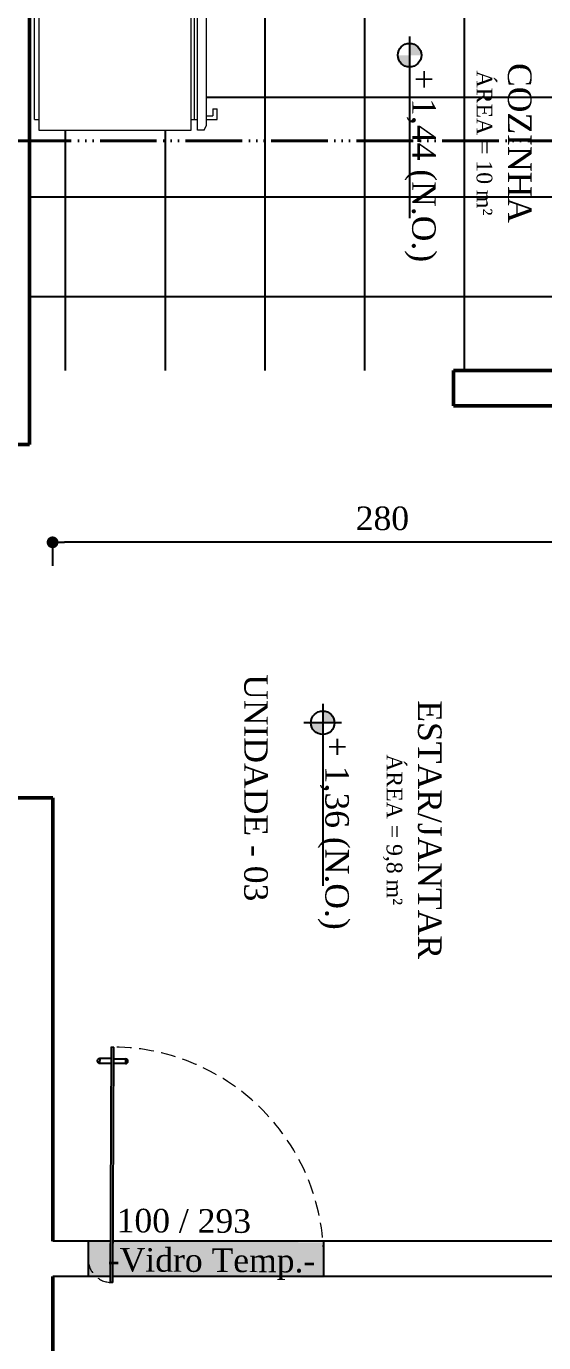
# Model space of a CAD drawing. Header units: centimetres. Extents: x -48696 to 156237, y -5617 to 29024.
# Drawn here: x 81687 to 81907, y 14810 to 15369 of the extents above; entities that cross this region are included whole.
import ezdxf

# ---------------------------------------------------------------- set-up
doc = ezdxf.new("R2010")
doc.units = ezdxf.units.CM
doc.linetypes.add('ACAD_ISO06W100', pattern=[36, 24, -3, 0, -3, 0, -3, 0, -3])
doc.linetypes.add('HIDDEN', pattern=[9.525, 6.35, -3.175])
for name, color, linetype, lineweight in [('Corte Planta', 4, 'ACAD_ISO06W100', 40), ('Hachura', 1, 'Continuous', 9), ('Parede Baixa', 5, 'Continuous', 50), ('Pilares Sub-solo', 7, 'Continuous', 70), ('Pisos Externos', 15, 'Continuous', 9), ('Portas - Janelas', 2, 'Continuous', 20), ('Projeção Portas', 55, 'HIDDEN', 5)]:
    doc.layers.add(name, color=color, linetype=linetype, lineweight=lineweight)
for name, color, linetype in [('Hachuria - Moveis', 1, 'Continuous'), ('Piso', 55, 'Continuous'), ('PN010', 1, 'Continuous'), ('Portas-Cotas', 2, 'Continuous'), ('Texto', 2, 'Continuous')]:
    doc.layers.add(name, color=color, linetype=linetype)
doc.styles.add('Valéria', font='romantic.ttf', dxfattribs={"height": 10})
doc.dimstyles.new('Cota - 50', dxfattribs={"dimtxt": 10, "dimasz": 5, "dimexe": 10, "dimexo": 20, "dimgap": 5, "dimtad": 1, "dimtxsty": 'Valéria', "dimblk": 'DOT', "dimcen": 0, "dimclrd": 12, "dimclre": 12, "dimclrt": 2, "dimazin": 2, "dimtfac": 1, "dimtix": 1, "dimtmove": 0, "dimatfit": 3, "dimldrblk": 'DOT', "dimfxl": 1, "dimarcsym": 0})

# ---------------------------------------------------------------- blocks, each defined once
blk = doc.blocks.new('gel')
at = {"layer": 'Hachura'}
for p, q in [((33132.79, 7050.49), (33203.79, 7050.49)), ((33132.79, 7050.49), (33132.79, 7048.49)), ((33203.79, 7050.49), (33203.79, 7048.49)), ((33208.79, 7048.49), (33127.79, 7048.49)), ((33127.79, 7048.49), (33127.79, 6977.99)), ((33208.79, 7039.49), (33208.79, 7048.49)), ((33208.79, 6977.99), (33208.79, 7039.49)), ((33127.79, 6977.99), (33132.79, 6977.99)), ((33132.79, 6977.99), (33203.79, 6977.99)), ((33132.79, 6977.99), (33132.79, 6974.99)), ((33203.79, 6977.99), (33208.79, 6977.99)), ((33203.79, 6977.99), (33203.79, 6974.99)), ((33127.79, 6971.99), (33127.79, 6974.99)), ((33127.79, 6974.99), (33208.79, 6974.99)), ((33127.79, 6971.99), (33129.79, 6970.99)), ((33206.79, 6970.99), (33129.79, 6970.99)), ((33132.79, 6976.49), (33203.79, 6976.49)), ((33134.51, 6970.99), (33134.51, 6967.99)), ((33206.79, 6970.99), (33208.79, 6971.99)), ((33208.79, 6974.99), (33208.79, 6971.99)), ((33132.79, 6965.99), (33137.79, 6965.99)), ((33137.79, 6967.99), (33134.51, 6967.99)), ((33137.79, 6967.99), (33137.79, 6965.99))]:
    blk.add_line(p, q, dxfattribs=at)
blk.add_lwpolyline([(33132.81, 6970.99), (33132.79, 6968.99), (33132.79, 6965.99)], dxfattribs=at)
blk = doc.blocks.new('_Dot')
at = {"color": 0, "linetype": 'ByBlock', "lineweight": -2}
blk.add_line((-0.5, 0), (-1, 0), dxfattribs=at)
at = {"color": 0, "linetype": 'ByBlock', "const_width": 0.5}
blk.add_lwpolyline([(-0.25, 0, 1), (0.25, 0, 1)], format="xyb", close=True, dxfattribs=at)
blk = doc.blocks.new('*D1383')
at = {"color": 12, "lineweight": -2, "transparency": 16777216}
for p, q in [((81698.16, 15149.48), (81698.16, 15139.57)), ((81973.16, 15149.57), (81703.16, 15149.57)), ((81978.16, 15149.48), (81978.16, 15139.57))]:
    blk.add_line(p, q, dxfattribs=at)
at = {"layer": 'Defpoints', "color": 0, "transparency": 16777216}
for p in [(81698.16, 15169.48), (81978.16, 15169.48), (81698.16, 15149.57)]:
    blk.add_point(p, dxfattribs=at)
at = {"color": 12, "lineweight": -2, "transparency": 16777216, "xscale": 5, "yscale": 5, "zscale": 5, "rotation": 180}
blk.add_blockref('_Dot', (81698.16, 15149.57), dxfattribs=at)
at = {"color": 12, "lineweight": -2, "transparency": 16777216, "xscale": 5, "yscale": 5, "zscale": 5}
blk.add_blockref('_Dot', (81978.16, 15149.57), dxfattribs=at)
at = {"color": 2, "transparency": 16777216, "insert": (81838.16, 15159.68), "char_height": 10, "attachment_point": 5, "style": 'Valéria'}
blk.add_mtext('280', dxfattribs=at)

msp = doc.modelspace()

# ---------------------------------------------------------------- hatches: boundary and pattern name
at = {"layer": 'Piso'}
h = msp.add_hatch(dxfattribs=at)
h.set_pattern_fill('ANSI37', color=256, scale=13.333333, angle=-45)
h.set_pattern_definition([(360, (68707.34, -1129.053), (3e-14, 42.33333), []), (90, (68707.34, -1129.053), (-42.33333, 3e-14), [])])
h.paths.add_polyline_path([(82018.32263, 15222.48292), (82018.31158, 15328.53291), (81958.40987, 15328.53291), (81958.40987, 15462.50036), (81908.40987, 15462.5149), (81908.42732, 15522.51489), (81905.4772, 15522.51489), (81905.4772, 15453.25573), (81897.1732, 15453.25573), (81897.1732, 15451.17973), (81833.8552, 15451.17973), (81833.8552, 15453.25573), (81825.5512, 15453.77473), (81825.5712, 15522.53899), (81823.24828, 15522.53966), (81823.23083, 15462.53966), (81688.31969, 15462.57889), (81688.31969, 15394.10001), (81692.33934, 15394.10001), (81692.33934, 15398.80227), (81762.46434, 15398.80227), (81763.38101, 15396.96894), (81763.38101, 15330.7075), (81766.13101, 15330.7075), (81766.13101, 15333.71894), (81767.96434, 15333.71894), (81767.96434, 15329.1356), (81763.38101, 15329.1356), (81763.38101, 15326.3856), (81762.46434, 15324.55227), (81688.31969, 15324.55227), (81688.33077, 15222.57888)])
at = {"layer": 'Pisos Externos'}
h = msp.add_hatch(dxfattribs=at)
h.set_pattern_fill('AR-SAND', color=256, scale=0.05, angle=134.9227426)
h.set_pattern_definition([(172.4227426, (17500, 9061.194), (-1.67617538, -1.78464822), [0, -1.9304, 0, -2.159, 0, -2.06375]), (142.4227426, (17500, 9061.194), (-4.12493482, -0.93949345), [0, -1.0414, 0, -1.7399, 0, -0.66675]), (102.4227426, (17501.1031, 9060.088), (-2.79789497, 2.79527434), [0, -0.635, 0, -2.286, 0, -2.9845]), (92.4227426, (17501.103, 9060.088), (-3.4851734, 1.91610668), [0, -0.3175, 0, -1.4986, 0, -1.7145])])
h.paths.add_polyline_path([(81723.77667, 14852.74103), (81812.96257, 14852.30779, -0.020860547), (81813.23918, 14844.80635), (81813.20275, 14837.30644), (81723.7038, 14837.7412)])
h.paths.add_polyline_path([(81713.27679, 14852.79203), (81722.77668, 14852.74588), (81722.70382, 14837.74606), (81716.58951, 14837.77576, -0.215250437), (81713.24036, 14845.29212)])
h.paths.add_polyline_path([(81713.24036, 14845.29212, 0.215250437), (81716.58951, 14837.77576), (81713.20393, 14837.79221)], flags=17)
h.paths.add_polyline_path([(81801.55137, 14838.49344), (81728.53448, 14838.84814), (81728.68341, 14869.50656), (81801.7003, 14869.15186)], flags=9)
at = {"layer": 'Portas - Janelas'}
h = msp.add_hatch(color=256, dxfattribs=at)
edge = h.paths.add_edge_path()
edge.add_arc((81849.68826, 15356.44284), 5, 0, 90)
edge.add_line((81849.68826, 15361.44284), (81849.68826, 15356.44284))
edge.add_line((81849.68826, 15356.44284), (81854.68826, 15356.44284))
edge = h.paths.add_edge_path()
edge.add_arc((81849.68826, 15356.44284), 5, 180, 270)
edge.add_line((81849.68826, 15351.44284), (81849.68826, 15356.44284))
edge.add_line((81849.68826, 15356.44284), (81844.68826, 15356.44284))
h = msp.add_hatch(color=256, dxfattribs=at)
edge = h.paths.add_edge_path()
edge.add_arc((81812.83865, 15072.92414), 5, 0, 90)
edge.add_line((81812.83865, 15077.92414), (81812.83865, 15072.92414))
edge.add_line((81812.83865, 15072.92414), (81817.83865, 15072.92414))
edge = h.paths.add_edge_path()
edge.add_arc((81812.83865, 15072.92414), 5, 180, 270)
edge.add_line((81812.83865, 15067.92414), (81812.83865, 15072.92414))
edge.add_line((81812.83865, 15072.92414), (81807.83865, 15072.92414))

# ---------------------------------------------------------------- linework, layer by layer
at = {"color": 5}
for p, q in [((81713.21697, 14852.79968), (81698.21697, 14852.79968)), ((81713.21697, 14852.79968), (81713.21261, 14837.79968)), ((81813.20832, 14852.79968), (81813.20395, 14837.79968)), ((81978.21698, 14852.79968), (81813.20832, 14852.79968)), ((81713.21261, 14837.79968), (81698.21261, 14837.79968)), ((81713.2043, 14838.9887), (81713.20395, 14837.79968)), ((81993.21262, 14837.79968), (81813.20395, 14837.79968))]:
    msp.add_line(p, q, dxfattribs=at)
at = {"layer": 'Corte Planta'}
msp.add_line((82831.33159, 15320.11087), (79772.79762, 15320.11087), dxfattribs=at)
at = {"layer": 'Hachuria - Moveis'}
for centre in [(81849.68826, 15356.44284), (81812.83865, 15072.92414)]:
    msp.add_circle(centre, 5, dxfattribs=at)
at = {"layer": 'Parede Baixa'}
for p, q in [((81688.31969, 15191.04671), (81688.31969, 15522.5789)), ((82018.32263, 15222.48292), (81868.32451, 15222.48292)), ((81868.32613, 15207.48292), (81868.32613, 15222.48292)), ((81978.32012, 15207.48292), (81868.32613, 15207.48292)), ((81688.31969, 15191.04671), (81673.23536, 15191.04671)), ((81683.13795, 15041.04671), (81698.27171, 15041.04671)), ((81698.27171, 15041.04671), (81698.21697, 14852.79968)), ((81698.21261, 14837.79968), (81698.14378, 14601.11069))]:
    msp.add_line(p, q, dxfattribs=at)
at = {"layer": 'Piso'}
for p, q in [((81722.77693, 14852.7969), (81713.21697, 14852.79968)), ((81813.20831, 14852.7706), (81723.77694, 14852.79661))]:
    msp.add_line(p, q, dxfattribs=at)
at = {"layer": 'PN010'}
for p, q in [((81849.68826, 15364.44284), (81849.68826, 15287.21309)), ((81812.83865, 15080.92414), (81812.83865, 15003.69439)), ((81820.83865, 15072.92414), (81804.83865, 15072.92414)), ((81722.69173, 14835.2586), (81723.17743, 14935.24352)), ((81723.17743, 14935.24352), (81724.17742, 14935.23866)), ((81723.69172, 14835.25374), (81724.17742, 14935.23866)), ((81718.15354, 14930.33661), (81718.14382, 14928.33664)), ((81718.14382, 14928.33664), (81723.14376, 14928.31235)), ((81723.15348, 14930.31233), (81718.15354, 14930.33661)), ((81729.14336, 14928.21446), (81724.14342, 14928.23875)), ((81724.15313, 14930.23872), (81729.15307, 14930.21443)), ((81729.15307, 14930.21443), (81729.14336, 14928.21446)), ((81723.69172, 14835.25374), (81722.69173, 14835.2586))]:
    msp.add_line(p, q, dxfattribs=at)
for centre, start, end in [((81718.14868, 14929.33663), 89.7216747, 269.7216747), ((81729.14822, 14929.21445), 269.7216747, 89.7216747)]:
    msp.add_arc(centre, 1, start, end, dxfattribs=at)
at = {"layer": 'Portas-Cotas'}
for p, q in [((81722.70406, 14837.79692), (81713.20395, 14837.79968)), ((81813.20395, 14837.79968), (81723.70407, 14837.82571))]:
    msp.add_line(p, q, dxfattribs=at)
at = {"layer": 'Projeção Portas'}
for radius, start, end in [(90, 359.7216747, 89.4033632), (10, 179.7216747, 266.8556907)]:
    msp.add_arc((81723.24024, 14845.24354), radius, start, end, dxfattribs=at)

# ---------------------------------------------------------------- block references
at = {"layer": 'Pilares Sub-solo', "xscale": 0.9166666666666667, "yscale": 0.9166666666666667, "zscale": 0.9166666666666667, "rotation": 89.9999999999999}
msp.add_blockref('gel', (88153.45654, -15042.58898), dxfattribs=at)

# ---------------------------------------------------------------- texts
at = {"layer": 'Portas-Cotas', "char_height": 10, "style": 'Valéria'}
for s, insert, attachment_point, rotation in [('COZINHA\\P{\\H0.6667x;ÁREA = 10 m²}', (81901.47405, 15319.11919), 2, 270), ('{\\C12;UNIDADE - 03}', (81789.51839, 15045.34619), 2, 270), ('\\pxi-2.3669;100 / 293\\P\\pi0;-Vidro Temp.-', (81765.67307, 14851.42209), 5, 359.7216747)]:
    msp.add_mtext(s, dxfattribs=dict(at, insert=insert, attachment_point=attachment_point, rotation=rotation))
at = {"layer": 'Portas-Cotas', "insert": (81863.29436, 15027.51229), "char_height": 10, "width": 112.4201183, "attachment_point": 2, "rotation": 270, "style": 'Valéria'}
msp.add_mtext('ESTAR/JANTAR\\P{\\H0.6667x;ÁREA = 9,8 m²}', dxfattribs=at)
at = {"layer": 'Texto', "char_height": 10, "attachment_point": 1, "rotation": 270, "style": 'Valéria'}
for s, insert in [('+ 1,44 (N.O.)', (81860.79477, 15350.47936)), ('+ 1,36 (N.O.)', (81823.94516, 15066.96066))]:
    msp.add_mtext(s, dxfattribs=dict(at, insert=insert))

# ---------------------------------------------------------------- dimensions: what is measured, and where the dimension line sits
dim = msp.add_linear_dim(base=(81698.1568, 15149.56559), p1=(81978.1568, 15169.48291), p2=(81698.1568, 15169.48291), dimstyle='Cota - 50', override={"dimtxsty": 'Valéria'})
dim.commit()
dim.dimension.update_dxf_attribs({"geometry": '*D1383', "text_midpoint": (81838.1568, 15159.67654)})

doc.saveas('drawing.dxf')
